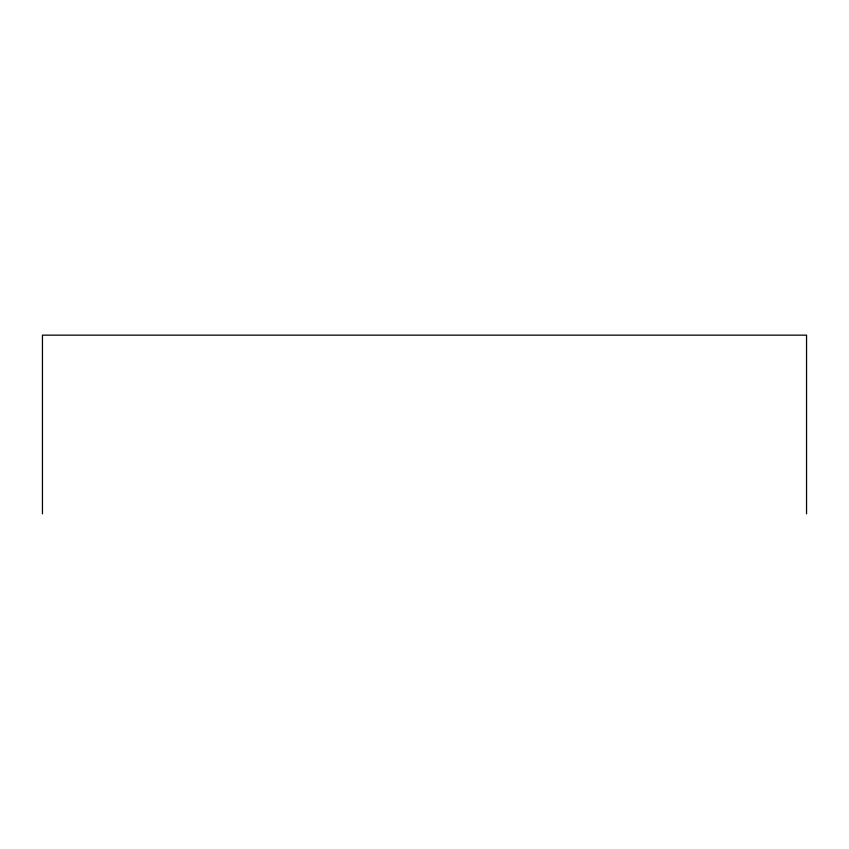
<?xml version="1.0" encoding="UTF-8"?>
<svg xmlns="http://www.w3.org/2000/svg" width="849" height="849" viewBox="0 0 849 849"><rect width="100%" height="100%" fill="white"/><g stroke="black" fill="none" stroke-linecap="round" stroke-linejoin="round"><path stroke-width="1.27" d="M806.55 513.847L806.55 335.153L42.45 335.153L42.45 513.847"/></g></svg>
